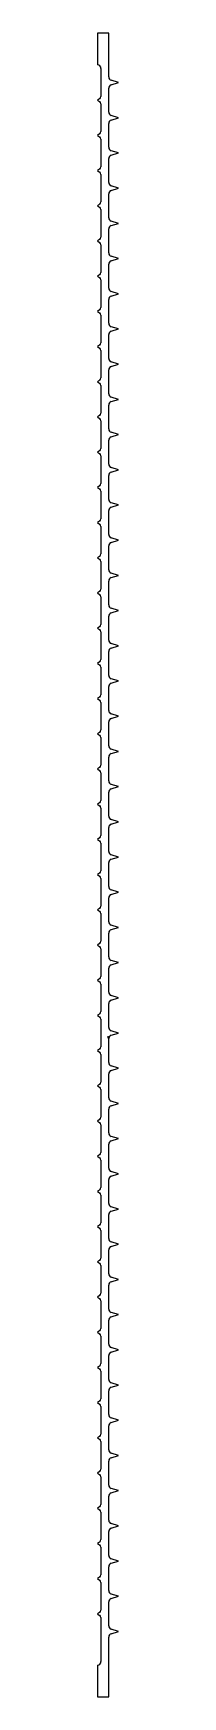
# Model space of a CAD drawing. Header units: millimetres. Extents: x 385 to 415, y -928 to 1435.
import ezdxf

# ---------------------------------------------------------------- set-up
doc = ezdxf.new("R2010")
doc.units = ezdxf.units.MM

msp = doc.modelspace()

# ---------------------------------------------------------------- linework, layer by layer
at = {"color": 7, "linetype": 'Continuous'}
for p, q in [((385.3, 1434.6), (385.3, 1389.6)), ((401.3, 1434.6), (385.3, 1434.6)), ((401.3, 1372.6), (401.3, 1434.6)), ((390.3, 1384.6), (390.3, 1345)), ((401.3, 1322.6), (401.3, 1356.6)), ((415.3, 1364.6), (404.8, 1367.8)), ((404.8, 1361.4), (415.3, 1364.6)), ((388.4, 1341.6), (385.3, 1339.6)), ((385.3, 1339.6), (388.4, 1337.5)), ((390.3, 1334.2), (390.3, 1295)), ((401.3, 1272.6), (401.3, 1306.6)), ((415.3, 1314.6), (404.8, 1317.8)), ((404.8, 1311.4), (415.3, 1314.6)), ((388.4, 1291.6), (385.3, 1289.6)), ((385.3, 1289.6), (388.4, 1287.5)), ((390.3, 1284.2), (390.3, 1245)), ((401.3, 1222.6), (401.3, 1256.6)), ((415.3, 1264.6), (404.8, 1267.8)), ((404.8, 1261.4), (415.3, 1264.6)), ((388.4, 1241.6), (385.3, 1239.6)), ((385.3, 1239.6), (388.4, 1237.5)), ((390.3, 1234.2), (390.3, 1195)), ((401.3, 1172.6), (401.3, 1206.6)), ((415.3, 1214.6), (404.8, 1217.8)), ((404.8, 1211.4), (415.3, 1214.6)), ((388.4, 1191.6), (385.3, 1189.6)), ((385.3, 1189.6), (388.4, 1187.5)), ((390.3, 1184.2), (390.3, 1145)), ((415.3, 1164.6), (404.8, 1167.8)), ((404.8, 1161.4), (415.3, 1164.6)), ((388.4, 1141.6), (385.3, 1139.6)), ((385.3, 1139.6), (388.4, 1137.5)), ((390.3, 1134.2), (390.3, 1095)), ((401.3, 1122.6), (401.3, 1156.6)), ((415.3, 1114.6), (404.8, 1117.8)), ((404.8, 1111.4), (415.3, 1114.6)), ((388.4, 1091.6), (385.3, 1089.6)), ((385.3, 1089.6), (388.4, 1087.5)), ((401.3, 1072.6), (401.3, 1106.6)), ((390.3, 1084.2), (390.3, 1045)), ((415.3, 1064.6), (404.8, 1067.8)), ((404.8, 1061.4), (415.3, 1064.6)), ((388.4, 1041.6), (385.3, 1039.6)), ((385.3, 1039.6), (388.4, 1037.5)), ((401.3, 1022.6), (401.3, 1056.6)), ((390.3, 1034.2), (390.3, 995)), ((415.3, 1014.6), (404.8, 1017.8)), ((401.3, 972.6), (401.3, 1006.6)), ((404.8, 1011.4), (415.3, 1014.6)), ((388.4, 991.6), (385.3, 989.6)), ((385.3, 989.6), (388.4, 987.5)), ((390.3, 984.2), (390.3, 945)), ((401.3, 922.6), (401.3, 956.6)), ((415.3, 964.6), (404.8, 967.8)), ((404.8, 961.4), (415.3, 964.6)), ((388.4, 941.6), (385.3, 939.6)), ((385.3, 939.6), (388.4, 937.5)), ((390.3, 934.2), (390.3, 895)), ((401.3, 872.6), (401.3, 906.6)), ((415.3, 914.6), (404.8, 917.8)), ((404.8, 911.4), (415.3, 914.6)), ((388.4, 891.6), (385.3, 889.6)), ((385.3, 889.6), (388.4, 887.5)), ((390.3, 884.2), (390.3, 845)), ((401.3, 822.6), (401.3, 856.6)), ((415.3, 864.6), (404.8, 867.8)), ((404.8, 861.4), (415.3, 864.6)), ((388.4, 841.6), (385.3, 839.6)), ((385.3, 839.6), (388.4, 837.5)), ((390.3, 834.2), (390.3, 795)), ((401.3, 772.6), (401.3, 806.6)), ((415.3, 814.6), (404.8, 817.8)), ((404.8, 811.4), (415.3, 814.6)), ((388.4, 791.6), (385.3, 789.6)), ((385.3, 789.6), (388.4, 787.5)), ((390.3, 784.2), (390.3, 745)), ((401.3, 722.6), (401.3, 756.6)), ((415.3, 764.6), (404.8, 767.8)), ((404.8, 761.4), (415.3, 764.6)), ((388.4, 741.6), (385.3, 739.6)), ((385.3, 739.6), (388.4, 737.5)), ((390.3, 734.2), (390.3, 695)), ((415.3, 714.6), (404.8, 717.8)), ((404.8, 711.4), (415.3, 714.6)), ((388.4, 691.6), (385.3, 689.6)), ((385.3, 689.6), (388.4, 687.5)), ((401.3, 672.6), (401.3, 706.6)), ((390.3, 684.2), (390.3, 645)), ((415.3, 664.6), (404.8, 667.8)), ((404.8, 661.4), (415.3, 664.6)), ((388.4, 641.6), (385.3, 639.6)), ((385.3, 639.6), (388.4, 637.5)), ((401.3, 622.6), (401.3, 656.6)), ((390.3, 634.2), (390.3, 595)), ((415.3, 614.6), (404.8, 617.8)), ((404.8, 611.4), (415.3, 614.6)), ((388.4, 591.6), (385.3, 589.6)), ((401.3, 572.6), (401.3, 606.6)), ((385.3, 589.6), (388.4, 587.5)), ((390.3, 584.2), (390.3, 545)), ((415.3, 564.6), (404.8, 567.8)), ((401.3, 522.6), (401.3, 556.6)), ((404.8, 561.4), (415.3, 564.6)), ((388.4, 541.6), (385.3, 539.6)), ((385.3, 539.6), (388.4, 537.5)), ((390.3, 534.2), (390.3, 495)), ((401.3, 472.6), (401.3, 506.6)), ((415.3, 514.6), (404.8, 517.8)), ((404.8, 511.4), (415.3, 514.6)), ((388.4, 491.6), (385.3, 489.6)), ((385.3, 489.6), (388.4, 487.5)), ((390.3, 484.2), (390.3, 445)), ((401.3, 422.6), (401.3, 456.6)), ((415.3, 464.6), (404.8, 467.8)), ((404.8, 461.4), (415.3, 464.6)), ((388.4, 441.6), (385.3, 439.6)), ((385.3, 439.6), (388.4, 437.5)), ((390.3, 434.2), (390.3, 395)), ((401.3, 372.6), (401.3, 406.6)), ((415.3, 414.6), (404.8, 417.8)), ((404.8, 411.4), (415.3, 414.6)), ((388.4, 391.6), (385.3, 389.6)), ((385.3, 389.6), (388.4, 387.5)), ((390.3, 384.2), (390.3, 345)), ((401.3, 322.6), (401.3, 356.6)), ((415.3, 364.6), (404.8, 367.8)), ((404.8, 361.4), (415.3, 364.6)), ((388.4, 341.6), (385.3, 339.6)), ((385.3, 339.6), (388.4, 337.5)), ((390.3, 334.2), (390.3, 295)), ((415.3, 314.6), (404.8, 317.8)), ((404.8, 311.4), (415.3, 314.6)), ((388.4, 291.6), (385.3, 289.6)), ((385.3, 289.6), (388.4, 287.5)), ((390.3, 284.2), (390.3, 245)), ((401.3, 272.6), (401.3, 306.6)), ((415.3, 264.6), (404.8, 267.8)), ((404.8, 261.4), (415.3, 264.6)), ((388.4, 241.6), (385.3, 239.6)), ((385.3, 239.6), (388.4, 237.5)), ((401.3, 222.6), (401.3, 256.6)), ((390.3, 234.2), (390.3, 195)), ((415.3, 214.6), (404.8, 217.8)), ((404.8, 211.4), (415.3, 214.6)), ((388.4, 191.6), (385.3, 189.6)), ((385.3, 189.6), (388.4, 187.5)), ((401.3, 172.6), (401.3, 206.6)), ((390.3, 184.2), (390.3, 145)), ((415.3, 164.6), (404.8, 167.8)), ((401.3, 122.6), (401.3, 156.6)), ((404.8, 161.4), (415.3, 164.6)), ((388.4, 141.6), (385.3, 139.6)), ((385.3, 139.6), (388.4, 137.5)), ((390.3, 134.2), (390.3, 95)), ((401.3, 72.6), (401.3, 106.6)), ((415.3, 114.6), (404.8, 117.8)), ((404.8, 111.4), (415.3, 114.6)), ((388.4, 91.6), (385.3, 89.6)), ((385.3, 89.6), (388.4, 87.5)), ((390.3, 84.2), (390.3, 45)), ((401.3, 22.6), (401.3, 56.6)), ((415.3, 64.6), (404.8, 67.8)), ((404.8, 61.4), (415.3, 64.6)), ((388.4, 41.6), (385.3, 39.6)), ((385.3, 39.6), (388.4, 37.5)), ((390.3, 34.2), (390.3, -5)), ((400, 10), (400, 7.5)), ((401.3, -27.4), (401.3, 6.6)), ((415.3, 14.6), (404.8, 17.8)), ((404.8, 11.4), (415.3, 14.6)), ((388.4, -8.4), (385.3, -10.4)), ((385.3, -10.4), (388.4, -12.5)), ((390.3, -15.8), (390.3, -55)), ((401.3, -77.4), (401.3, -43.4)), ((415.3, -35.4), (404.8, -32.2)), ((404.8, -38.6), (415.3, -35.4)), ((388.4, -58.4), (385.3, -60.4)), ((385.3, -60.4), (388.4, -62.5)), ((390.3, -65.8), (390.3, -105)), ((401.3, -127.4), (401.3, -93.4)), ((415.3, -85.4), (404.8, -82.2)), ((404.8, -88.6), (415.3, -85.4)), ((388.4, -108.4), (385.3, -110.4)), ((385.3, -110.4), (388.4, -112.5)), ((390.3, -115.8), (390.3, -155)), ((415.3, -135.4), (404.8, -132.2)), ((404.8, -138.6), (415.3, -135.4)), ((388.4, -158.4), (385.3, -160.4)), ((385.3, -160.4), (388.4, -162.5)), ((401.3, -177.4), (401.3, -143.4)), ((390.3, -165.8), (390.3, -205)), ((415.3, -185.4), (404.8, -182.2)), ((404.8, -188.6), (415.3, -185.4)), ((388.4, -208.4), (385.3, -210.4)), ((385.3, -210.4), (388.4, -212.5)), ((401.3, -227.4), (401.3, -193.4)), ((390.3, -215.8), (390.3, -255)), ((415.3, -235.4), (404.8, -232.2)), ((404.8, -238.6), (415.3, -235.4)), ((388.4, -258.4), (385.3, -260.4)), ((401.3, -277.4), (401.3, -243.4)), ((385.3, -260.4), (388.4, -262.5)), ((390.3, -265.8), (390.3, -305)), ((415.3, -285.4), (404.8, -282.2)), ((401.3, -327.4), (401.3, -293.4)), ((404.8, -288.6), (415.3, -285.4)), ((388.4, -308.4), (385.3, -310.4)), ((385.3, -310.4), (388.4, -312.5)), ((390.3, -315.8), (390.3, -355)), ((401.3, -377.4), (401.3, -343.4)), ((415.3, -335.4), (404.8, -332.2)), ((404.8, -338.6), (415.3, -335.4)), ((388.4, -358.4), (385.3, -360.4)), ((385.3, -360.4), (388.4, -362.5)), ((390.3, -365.8), (390.3, -405)), ((401.3, -427.4), (401.3, -393.4)), ((415.3, -385.4), (404.8, -382.2)), ((404.8, -388.6), (415.3, -385.4)), ((388.4, -408.4), (385.3, -410.4)), ((385.3, -410.4), (388.4, -412.5)), ((390.3, -415.8), (390.3, -455)), ((401.3, -477.4), (401.3, -443.4)), ((415.3, -435.4), (404.8, -432.2)), ((404.8, -438.6), (415.3, -435.4)), ((388.4, -458.4), (385.3, -460.4)), ((385.3, -460.4), (388.4, -462.5)), ((390.3, -465.8), (390.3, -505)), ((401.3, -527.4), (401.3, -493.4)), ((415.3, -485.4), (404.8, -482.2)), ((404.8, -488.6), (415.3, -485.4)), ((388.4, -508.4), (385.3, -510.4)), ((385.3, -510.4), (388.4, -512.5)), ((390.3, -515.8), (390.3, -555)), ((401.3, -577.4), (401.3, -543.4)), ((415.3, -535.4), (404.8, -532.2)), ((404.8, -538.6), (415.3, -535.4)), ((388.4, -558.4), (385.3, -560.4)), ((385.3, -560.4), (388.4, -562.5)), ((390.3, -565.8), (390.3, -605)), ((415.3, -585.4), (404.8, -582.2)), ((404.8, -588.6), (415.3, -585.4)), ((388.4, -608.4), (385.3, -610.4)), ((385.3, -610.4), (388.4, -612.5)), ((401.3, -627.4), (401.3, -593.4)), ((390.3, -615.8), (390.3, -655)), ((415.3, -635.4), (404.8, -632.2)), ((404.8, -638.6), (415.3, -635.4)), ((388.4, -658.4), (385.3, -660.4)), ((385.3, -660.4), (388.4, -662.5)), ((401.3, -677.4), (401.3, -643.4)), ((390.3, -665.8), (390.3, -705)), ((415.3, -685.4), (404.8, -682.2)), ((388.4, -708.4), (385.3, -710.4)), ((401.3, -727.4), (401.3, -693.4)), ((404.8, -688.6), (415.3, -685.4)), ((385.3, -710.4), (388.4, -712.5)), ((390.3, -715.8), (390.3, -755)), ((415.3, -735.4), (404.8, -732.2)), ((401.3, -777.4), (401.3, -743.4)), ((404.8, -738.6), (415.3, -735.4)), ((388.4, -758.4), (385.3, -760.4)), ((385.3, -760.4), (388.4, -762.5)), ((390.3, -765.8), (390.3, -805)), ((401.3, -827.4), (401.3, -793.4)), ((415.3, -785.4), (404.8, -782.2)), ((404.8, -788.6), (415.3, -785.4)), ((388.4, -808.4), (385.3, -810.4)), ((385.3, -810.4), (388.4, -812.5)), ((390.3, -815.8), (390.3, -878.1)), ((401.3, -928.1), (401.3, -843.4)), ((415.3, -835.4), (404.8, -832.2)), ((404.8, -838.6), (415.3, -835.4)), ((385.3, -883.1), (385.3, -928.1)), ((385.3, -928.1), (401.3, -928.1))]:
    msp.add_line(p, q, dxfattribs=at)
for centre, radius, start, end in [((385.3, 1384.6), 5, 0, 90), ((406.3, 1372.6), 5, 180, 253.0252), ((406.3, 1356.6), 5, 106.9748, 180), ((386.3, 1345), 4, 302.9065, 360), ((386.3, 1334.2), 4, 0, 57.0935), ((406.3, 1322.6), 5, 180, 253.0252), ((406.3, 1306.6), 5, 106.9748, 180), ((386.3, 1295), 4, 302.9065, 0), ((386.3, 1284.2), 4, 0, 57.0935), ((406.3, 1272.6), 5, 180, 253.0252), ((406.3, 1256.6), 5, 106.9748, 180), ((386.3, 1245), 4, 302.9065, 360), ((386.3, 1234.2), 4, 0, 57.0935), ((406.3, 1222.6), 5, 180, 253.0252), ((406.3, 1206.6), 5, 106.9748, 180), ((386.3, 1195), 4, 302.9065, 0), ((386.3, 1184.2), 4, 0, 57.0935), ((406.3, 1172.6), 5, 180, 253.0252), ((406.3, 1156.6), 5, 106.9748, 180), ((386.3, 1145), 4, 302.9065, 360), ((386.3, 1134.2), 4, 0, 57.0935), ((406.3, 1122.6), 5, 180, 253.0252), ((406.3, 1106.6), 5, 106.9748, 180), ((386.3, 1095), 4, 302.9065, 360), ((386.3, 1084.2), 4, 0, 57.0935), ((406.3, 1072.6), 5, 180, 253.0252), ((386.3, 1045), 4, 302.9065, 360), ((406.3, 1056.6), 5, 106.9748, 180), ((386.3, 1034.2), 4, 0, 57.0935), ((406.3, 1022.6), 5, 180, 253.0252), ((386.3, 995), 4, 302.9065, 0), ((406.3, 1006.6), 5, 106.9748, 180), ((386.3, 984.2), 4, 0, 57.0935), ((406.3, 972.6), 5, 180, 253.0252), ((406.3, 956.6), 5, 106.9748, 180), ((386.3, 945), 4, 302.9065, 0), ((386.3, 934.2), 4, 0, 57.0935), ((406.3, 922.6), 5, 180, 253.0252), ((406.3, 906.6), 5, 106.9748, 180), ((386.3, 895), 4, 302.9065, 0), ((386.3, 884.2), 4, 0, 57.0935), ((406.3, 872.6), 5, 180, 253.0252), ((406.3, 856.6), 5, 106.9748, 180), ((386.3, 845), 4, 302.9065, 0), ((386.3, 834.2), 4, 0, 57.0935), ((406.3, 822.6), 5, 180, 253.0252), ((406.3, 806.6), 5, 106.9748, 180), ((386.3, 795), 4, 302.9065, 0), ((386.3, 784.2), 4, 0, 57.0935), ((406.3, 772.6), 5, 180, 253.0252), ((406.3, 756.6), 5, 106.9748, 180), ((386.3, 745), 4, 302.9065, 0), ((386.3, 734.2), 4, 0, 57.0935), ((406.3, 722.6), 5, 180, 253.0252), ((406.3, 706.6), 5, 106.9748, 180), ((386.3, 695), 4, 302.9065, 0), ((386.3, 684.2), 4, 0, 57.0935), ((406.3, 672.6), 5, 180, 253.0252), ((386.3, 645), 4, 302.9065, 0), ((406.3, 656.6), 5, 106.9748, 180), ((386.3, 634.2), 4, 0, 57.0935), ((406.3, 622.6), 5, 180, 253.0252), ((386.3, 595), 4, 302.9065, 0), ((406.3, 606.6), 5, 106.9748, 180), ((386.3, 584.2), 4, 0, 57.0935), ((406.3, 572.6), 5, 180, 253.0252), ((386.3, 545), 4, 302.9065, 0), ((406.3, 556.6), 5, 106.9748, 180), ((386.3, 534.2), 4, 0, 57.0935), ((406.3, 522.6), 5, 180, 253.0252), ((406.3, 506.6), 5, 106.9748, 180), ((386.3, 495), 4, 302.9065, 0), ((386.3, 484.2), 4, 0, 57.0935), ((406.3, 472.6), 5, 180, 253.0252), ((406.3, 456.6), 5, 106.9748, 180), ((386.3, 445), 4, 302.9065, 0), ((386.3, 434.2), 4, 0, 57.0935), ((406.3, 422.6), 5, 180, 253.0252), ((406.3, 406.6), 5, 106.9748, 180), ((386.3, 395), 4, 302.9065, 0), ((386.3, 384.2), 4, 0, 57.0935), ((406.3, 372.6), 5, 180, 253.0252), ((406.3, 356.6), 5, 106.9748, 180), ((386.3, 345), 4, 302.9065, 0), ((386.3, 334.2), 4, 0, 57.0935), ((406.3, 322.6), 5, 180, 253.0252), ((406.3, 306.6), 5, 106.9748, 180), ((386.3, 295), 4, 302.9065, 0), ((386.3, 284.2), 4, 0, 57.0935), ((406.3, 272.6), 5, 180, 253.0252), ((406.3, 256.6), 5, 106.9748, 180), ((386.3, 245), 4, 302.9065, 0), ((386.3, 234.2), 4, 0, 57.0935), ((406.3, 222.6), 5, 180, 253.0252), ((386.3, 195), 4, 302.9065, 0), ((406.3, 206.6), 5, 106.9748, 180), ((386.3, 184.2), 4, 0, 57.0935), ((406.3, 172.6), 5, 180, 253.0252), ((386.3, 145), 4, 302.9065, 0), ((406.3, 156.6), 5, 106.9748, 180), ((386.3, 134.2), 4, 0, 57.0935), ((406.3, 122.6), 5, 180, 253.0252), ((386.3, 95), 4, 302.9065, 360), ((406.3, 106.6), 5, 106.9748, 180), ((386.3, 84.2), 4, 0, 57.0935), ((406.3, 72.6), 5, 180, 253.0252), ((406.3, 56.6), 5, 106.9748, 180), ((386.3, 45), 4, 302.9065, 360), ((386.3, 34.2), 4, 0, 57.0935), ((406.3, 22.6), 5, 180, 253.0252), ((406.3, 6.6), 5, 106.9748, 180), ((386.3, -5), 4, 302.9065, 360), ((386.3, -15.8), 4, 0, 57.0935), ((406.3, -27.4), 5, 180, 253.0252), ((406.3, -43.4), 5, 106.9748, 180), ((386.3, -55), 4, 302.9065, 0), ((386.3, -65.8), 4, 0, 57.0935), ((406.3, -77.4), 5, 180, 253.0252), ((406.3, -93.4), 5, 106.9748, 180), ((386.3, -105), 4, 302.9065, 0), ((386.3, -115.8), 4, 0, 57.0935), ((406.3, -127.4), 5, 180, 253.0252), ((406.3, -143.4), 5, 106.9748, 180), ((386.3, -155), 4, 302.9065, 0), ((386.3, -165.8), 4, 0, 57.0935), ((406.3, -177.4), 5, 180, 253.0252), ((406.3, -193.4), 5, 106.9748, 180), ((386.3, -205), 4, 302.9065, 0), ((386.3, -215.8), 4, 0, 57.0935), ((406.3, -227.4), 5, 180, 253.0252), ((386.3, -255), 4, 302.9065, 0), ((406.3, -243.4), 5, 106.9748, 180), ((386.3, -265.8), 4, 0, 57.0935), ((406.3, -277.4), 5, 180, 253.0252), ((386.3, -305), 4, 302.9065, 0), ((406.3, -293.4), 5, 106.9748, 180), ((386.3, -315.8), 4, 0, 57.0935), ((406.3, -327.4), 5, 180, 253.0252), ((406.3, -343.4), 5, 106.9748, 180), ((386.3, -355), 4, 302.9065, 0), ((386.3, -365.8), 4, 0, 57.0935), ((406.3, -377.4), 5, 180, 253.0252), ((406.3, -393.4), 5, 106.9748, 180), ((386.3, -405), 4, 302.9065, 0), ((386.3, -415.8), 4, 0, 57.0935), ((406.3, -427.4), 5, 180, 253.0252), ((406.3, -443.4), 5, 106.9748, 180), ((386.3, -455), 4, 302.9065, 0), ((386.3, -465.8), 4, 0, 57.0935), ((406.3, -477.4), 5, 180, 253.0252), ((406.3, -493.4), 5, 106.9748, 180), ((386.3, -505), 4, 302.9065, 0), ((386.3, -515.8), 4, 0, 57.0935), ((406.3, -527.4), 5, 180, 253.0252), ((406.3, -543.4), 5, 106.9748, 180), ((386.3, -555), 4, 302.9065, 0), ((386.3, -565.8), 4, 0, 57.0935), ((406.3, -577.4), 5, 180, 253.0252), ((406.3, -593.4), 5, 106.9748, 180), ((386.3, -605), 4, 302.9065, 0), ((386.3, -615.8), 4, 0, 57.0935), ((406.3, -627.4), 5, 180, 253.0252), ((386.3, -655), 4, 302.9065, 0), ((406.3, -643.4), 5, 106.9748, 180), ((386.3, -665.8), 4, 0, 57.0935), ((406.3, -677.4), 5, 180, 253.0252), ((386.3, -705), 4, 302.9065, 360), ((406.3, -693.4), 5, 106.9748, 180), ((386.3, -715.8), 4, 0, 57.0935), ((406.3, -727.4), 5, 180, 253.0252), ((386.3, -755), 4, 302.9065, 0), ((406.3, -743.4), 5, 106.9748, 180), ((386.3, -765.8), 4, 0, 57.0935), ((406.3, -777.4), 5, 180, 253.0252), ((406.3, -793.4), 5, 106.9748, 180), ((386.3, -805), 4, 302.9065, 0), ((386.3, -815.8), 4, 0, 57.0935), ((406.3, -827.4), 5, 180, 253.0252), ((406.3, -843.4), 5, 106.9748, 180), ((385.3, -878.1), 5, 270, 360)]:
    msp.add_arc(centre, radius, start, end, dxfattribs=at)

doc.saveas('drawing.dxf')
